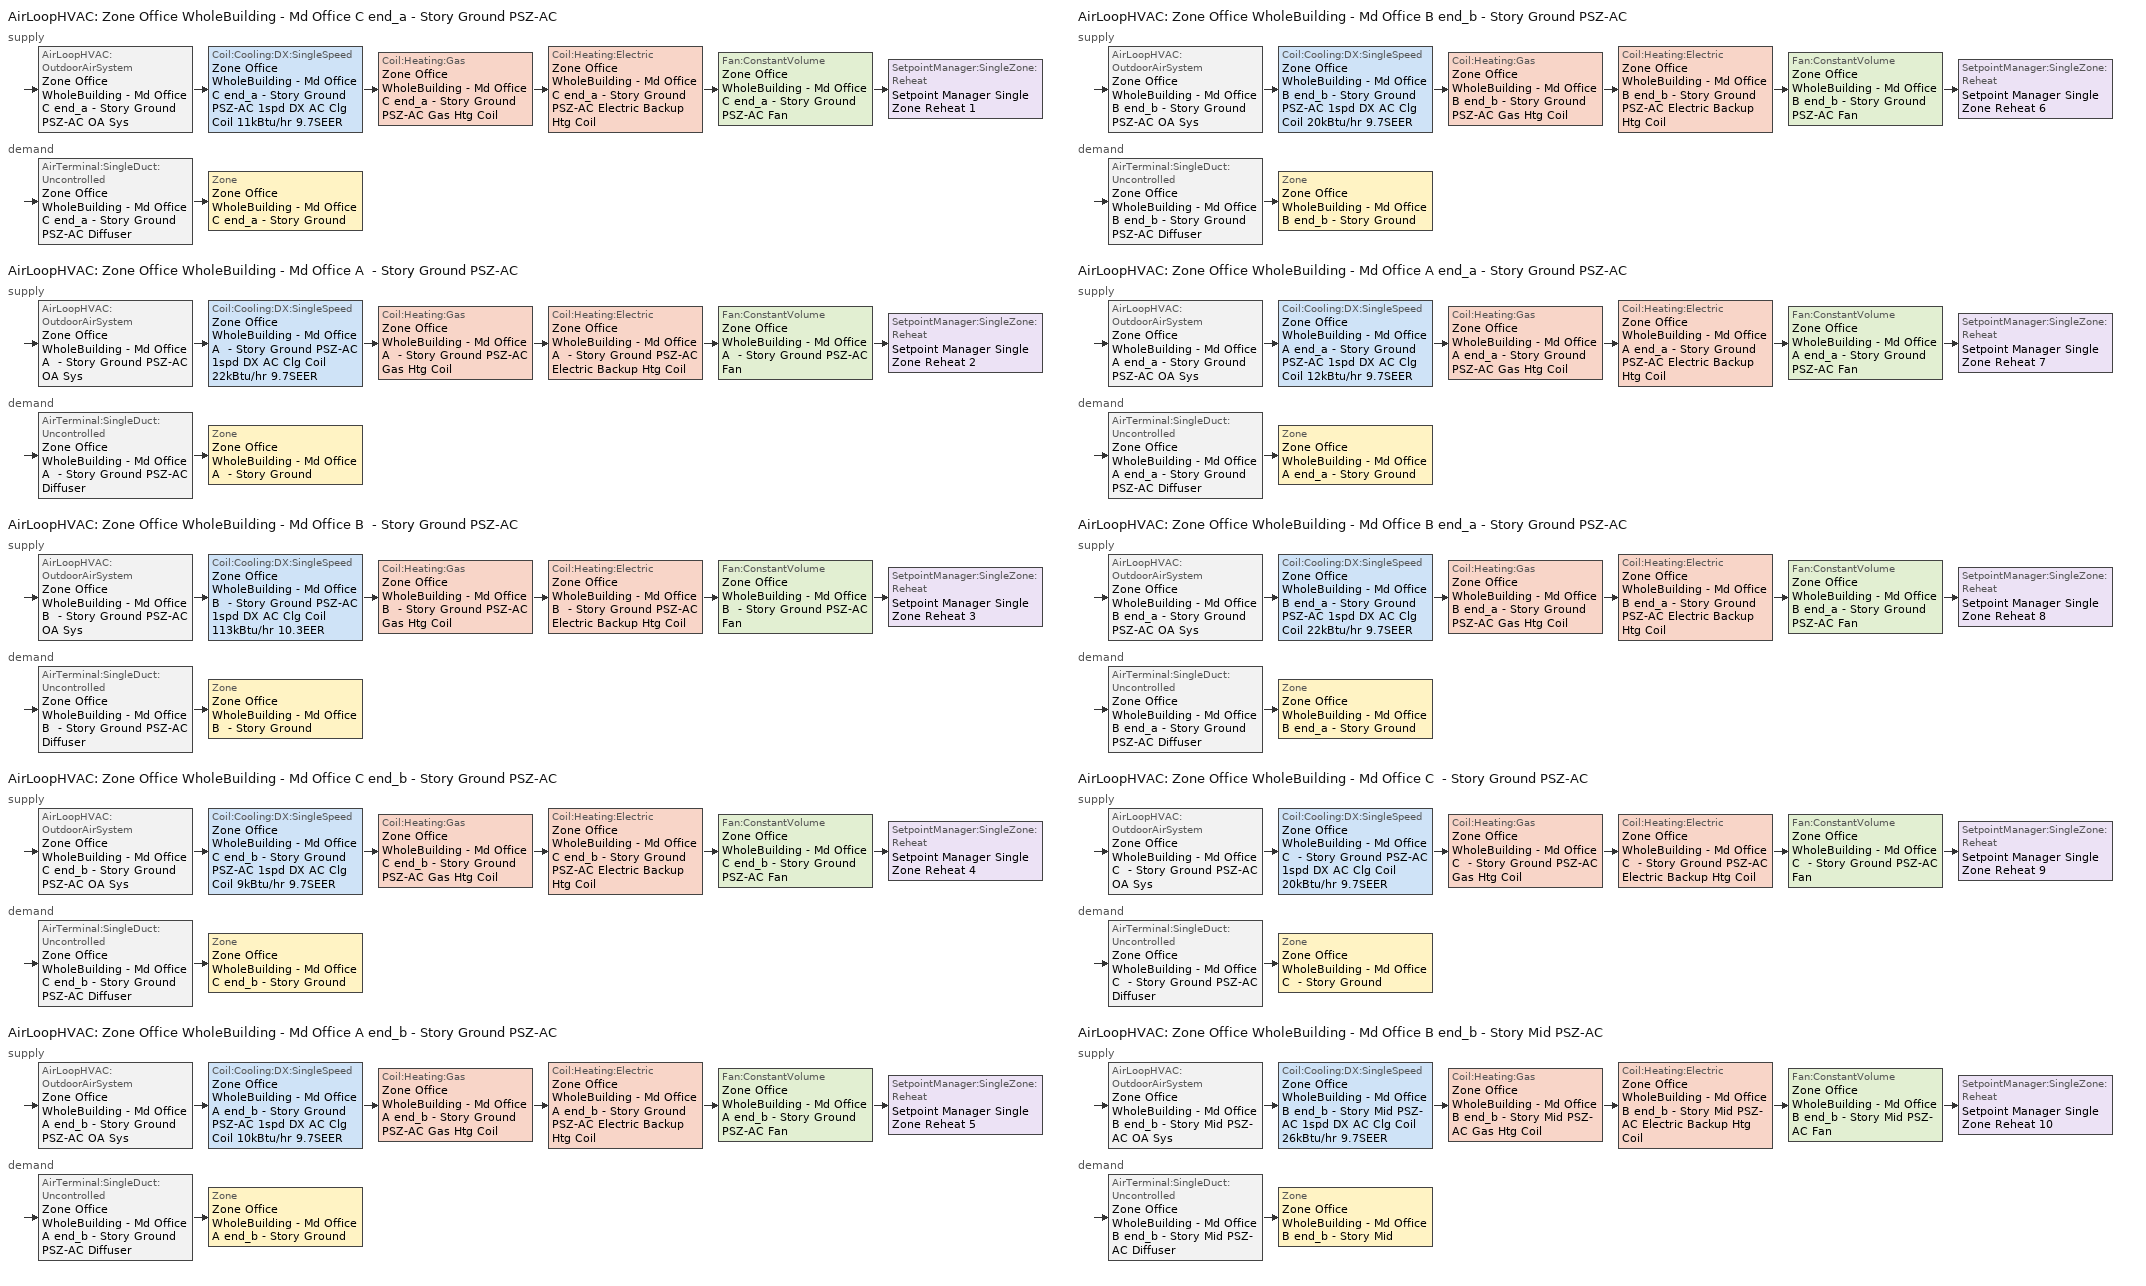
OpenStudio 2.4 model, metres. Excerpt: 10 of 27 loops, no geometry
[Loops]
AirLoopHVAC 'Zone Office WholeBuilding - Md Office C end_a - Story Ground PSZ-AC'
 supply: AirLoopHVAC:OutdoorAirSystem 'Zone Office WholeBuilding - Md Office C end_a - Story Ground PSZ-AC OA Sys' > Coil:Cooling:DX:SingleSpeed 'Zone Office WholeBuilding - Md Office C end_a - Story Ground PSZ-AC 1spd DX AC Clg Coil 11kBtu/hr 9.7SEER' > Coil:Heating:Gas 'Zone Office WholeBuilding - Md Office C end_a - Story Ground PSZ-AC Gas Htg Coil' > Coil:Heating:Electric 'Zone Office WholeBuilding - Md Office C end_a - Story Ground PSZ-AC Electric Backup Htg Coil' > Fan:ConstantVolume 'Zone Office WholeBuilding - Md Office C end_a - Story Ground PSZ-AC Fan' > SetpointManager:SingleZone:Reheat 'Setpoint Manager Single Zone Reheat 1'
 demand: AirTerminal:SingleDuct:Uncontrolled 'Zone Office WholeBuilding - Md Office C end_a - Story Ground PSZ-AC Diffuser' > Zone 'Zone Office WholeBuilding - Md Office C end_a - Story Ground'
AirLoopHVAC 'Zone Office WholeBuilding - Md Office A  - Story Ground PSZ-AC'
 supply: AirLoopHVAC:OutdoorAirSystem 'Zone Office WholeBuilding - Md Office A  - Story Ground PSZ-AC OA Sys' > Coil:Cooling:DX:SingleSpeed 'Zone Office WholeBuilding - Md Office A  - Story Ground PSZ-AC 1spd DX AC Clg Coil 22kBtu/hr 9.7SEER' > Coil:Heating:Gas 'Zone Office WholeBuilding - Md Office A  - Story Ground PSZ-AC Gas Htg Coil' > Coil:Heating:Electric 'Zone Office WholeBuilding - Md Office A  - Story Ground PSZ-AC Electric Backup Htg Coil' > Fan:ConstantVolume 'Zone Office WholeBuilding - Md Office A  - Story Ground PSZ-AC Fan' > SetpointManager:SingleZone:Reheat 'Setpoint Manager Single Zone Reheat 2'
 demand: AirTerminal:SingleDuct:Uncontrolled 'Zone Office WholeBuilding - Md Office A  - Story Ground PSZ-AC Diffuser' > Zone 'Zone Office WholeBuilding - Md Office A  - Story Ground'
AirLoopHVAC 'Zone Office WholeBuilding - Md Office B  - Story Ground PSZ-AC'
 supply: AirLoopHVAC:OutdoorAirSystem 'Zone Office WholeBuilding - Md Office B  - Story Ground PSZ-AC OA Sys' > Coil:Cooling:DX:SingleSpeed 'Zone Office WholeBuilding - Md Office B  - Story Ground PSZ-AC 1spd DX AC Clg Coil 113kBtu/hr 10.3EER' > Coil:Heating:Gas 'Zone Office WholeBuilding - Md Office B  - Story Ground PSZ-AC Gas Htg Coil' > Coil:Heating:Electric 'Zone Office WholeBuilding - Md Office B  - Story Ground PSZ-AC Electric Backup Htg Coil' > Fan:ConstantVolume 'Zone Office WholeBuilding - Md Office B  - Story Ground PSZ-AC Fan' > SetpointManager:SingleZone:Reheat 'Setpoint Manager Single Zone Reheat 3'
 demand: AirTerminal:SingleDuct:Uncontrolled 'Zone Office WholeBuilding - Md Office B  - Story Ground PSZ-AC Diffuser' > Zone 'Zone Office WholeBuilding - Md Office B  - Story Ground'
AirLoopHVAC 'Zone Office WholeBuilding - Md Office C end_b - Story Ground PSZ-AC'
 supply: AirLoopHVAC:OutdoorAirSystem 'Zone Office WholeBuilding - Md Office C end_b - Story Ground PSZ-AC OA Sys' > Coil:Cooling:DX:SingleSpeed 'Zone Office WholeBuilding - Md Office C end_b - Story Ground PSZ-AC 1spd DX AC Clg Coil 9kBtu/hr 9.7SEER' > Coil:Heating:Gas 'Zone Office WholeBuilding - Md Office C end_b - Story Ground PSZ-AC Gas Htg Coil' > Coil:Heating:Electric 'Zone Office WholeBuilding - Md Office C end_b - Story Ground PSZ-AC Electric Backup Htg Coil' > Fan:ConstantVolume 'Zone Office WholeBuilding - Md Office C end_b - Story Ground PSZ-AC Fan' > SetpointManager:SingleZone:Reheat 'Setpoint Manager Single Zone Reheat 4'
 demand: AirTerminal:SingleDuct:Uncontrolled 'Zone Office WholeBuilding - Md Office C end_b - Story Ground PSZ-AC Diffuser' > Zone 'Zone Office WholeBuilding - Md Office C end_b - Story Ground'
AirLoopHVAC 'Zone Office WholeBuilding - Md Office A end_b - Story Ground PSZ-AC'
 supply: AirLoopHVAC:OutdoorAirSystem 'Zone Office WholeBuilding - Md Office A end_b - Story Ground PSZ-AC OA Sys' > Coil:Cooling:DX:SingleSpeed 'Zone Office WholeBuilding - Md Office A end_b - Story Ground PSZ-AC 1spd DX AC Clg Coil 10kBtu/hr 9.7SEER' > Coil:Heating:Gas 'Zone Office WholeBuilding - Md Office A end_b - Story Ground PSZ-AC Gas Htg Coil' > Coil:Heating:Electric 'Zone Office WholeBuilding - Md Office A end_b - Story Ground PSZ-AC Electric Backup Htg Coil' > Fan:ConstantVolume 'Zone Office WholeBuilding - Md Office A end_b - Story Ground PSZ-AC Fan' > SetpointManager:SingleZone:Reheat 'Setpoint Manager Single Zone Reheat 5'
 demand: AirTerminal:SingleDuct:Uncontrolled 'Zone Office WholeBuilding - Md Office A end_b - Story Ground PSZ-AC Diffuser' > Zone 'Zone Office WholeBuilding - Md Office A end_b - Story Ground'
AirLoopHVAC 'Zone Office WholeBuilding - Md Office B end_b - Story Ground PSZ-AC'
 supply: AirLoopHVAC:OutdoorAirSystem 'Zone Office WholeBuilding - Md Office B end_b - Story Ground PSZ-AC OA Sys' > Coil:Cooling:DX:SingleSpeed 'Zone Office WholeBuilding - Md Office B end_b - Story Ground PSZ-AC 1spd DX AC Clg Coil 20kBtu/hr 9.7SEER' > Coil:Heating:Gas 'Zone Office WholeBuilding - Md Office B end_b - Story Ground PSZ-AC Gas Htg Coil' > Coil:Heating:Electric 'Zone Office WholeBuilding - Md Office B end_b - Story Ground PSZ-AC Electric Backup Htg Coil' > Fan:ConstantVolume 'Zone Office WholeBuilding - Md Office B end_b - Story Ground PSZ-AC Fan' > SetpointManager:SingleZone:Reheat 'Setpoint Manager Single Zone Reheat 6'
 demand: AirTerminal:SingleDuct:Uncontrolled 'Zone Office WholeBuilding - Md Office B end_b - Story Ground PSZ-AC Diffuser' > Zone 'Zone Office WholeBuilding - Md Office B end_b - Story Ground'
AirLoopHVAC 'Zone Office WholeBuilding - Md Office A end_a - Story Ground PSZ-AC'
 supply: AirLoopHVAC:OutdoorAirSystem 'Zone Office WholeBuilding - Md Office A end_a - Story Ground PSZ-AC OA Sys' > Coil:Cooling:DX:SingleSpeed 'Zone Office WholeBuilding - Md Office A end_a - Story Ground PSZ-AC 1spd DX AC Clg Coil 12kBtu/hr 9.7SEER' > Coil:Heating:Gas 'Zone Office WholeBuilding - Md Office A end_a - Story Ground PSZ-AC Gas Htg Coil' > Coil:Heating:Electric 'Zone Office WholeBuilding - Md Office A end_a - Story Ground PSZ-AC Electric Backup Htg Coil' > Fan:ConstantVolume 'Zone Office WholeBuilding - Md Office A end_a - Story Ground PSZ-AC Fan' > SetpointManager:SingleZone:Reheat 'Setpoint Manager Single Zone Reheat 7'
 demand: AirTerminal:SingleDuct:Uncontrolled 'Zone Office WholeBuilding - Md Office A end_a - Story Ground PSZ-AC Diffuser' > Zone 'Zone Office WholeBuilding - Md Office A end_a - Story Ground'
AirLoopHVAC 'Zone Office WholeBuilding - Md Office B end_a - Story Ground PSZ-AC'
 supply: AirLoopHVAC:OutdoorAirSystem 'Zone Office WholeBuilding - Md Office B end_a - Story Ground PSZ-AC OA Sys' > Coil:Cooling:DX:SingleSpeed 'Zone Office WholeBuilding - Md Office B end_a - Story Ground PSZ-AC 1spd DX AC Clg Coil 22kBtu/hr 9.7SEER' > Coil:Heating:Gas 'Zone Office WholeBuilding - Md Office B end_a - Story Ground PSZ-AC Gas Htg Coil' > Coil:Heating:Electric 'Zone Office WholeBuilding - Md Office B end_a - Story Ground PSZ-AC Electric Backup Htg Coil' > Fan:ConstantVolume 'Zone Office WholeBuilding - Md Office B end_a - Story Ground PSZ-AC Fan' > SetpointManager:SingleZone:Reheat 'Setpoint Manager Single Zone Reheat 8'
 demand: AirTerminal:SingleDuct:Uncontrolled 'Zone Office WholeBuilding - Md Office B end_a - Story Ground PSZ-AC Diffuser' > Zone 'Zone Office WholeBuilding - Md Office B end_a - Story Ground'
AirLoopHVAC 'Zone Office WholeBuilding - Md Office C  - Story Ground PSZ-AC'
 supply: AirLoopHVAC:OutdoorAirSystem 'Zone Office WholeBuilding - Md Office C  - Story Ground PSZ-AC OA Sys' > Coil:Cooling:DX:SingleSpeed 'Zone Office WholeBuilding - Md Office C  - Story Ground PSZ-AC 1spd DX AC Clg Coil 20kBtu/hr 9.7SEER' > Coil:Heating:Gas 'Zone Office WholeBuilding - Md Office C  - Story Ground PSZ-AC Gas Htg Coil' > Coil:Heating:Electric 'Zone Office WholeBuilding - Md Office C  - Story Ground PSZ-AC Electric Backup Htg Coil' > Fan:ConstantVolume 'Zone Office WholeBuilding - Md Office C  - Story Ground PSZ-AC Fan' > SetpointManager:SingleZone:Reheat 'Setpoint Manager Single Zone Reheat 9'
 demand: AirTerminal:SingleDuct:Uncontrolled 'Zone Office WholeBuilding - Md Office C  - Story Ground PSZ-AC Diffuser' > Zone 'Zone Office WholeBuilding - Md Office C  - Story Ground'
AirLoopHVAC 'Zone Office WholeBuilding - Md Office B end_b - Story Mid PSZ-AC'
 supply: AirLoopHVAC:OutdoorAirSystem 'Zone Office WholeBuilding - Md Office B end_b - Story Mid PSZ-AC OA Sys' > Coil:Cooling:DX:SingleSpeed 'Zone Office WholeBuilding - Md Office B end_b - Story Mid PSZ-AC 1spd DX AC Clg Coil 26kBtu/hr 9.7SEER' > Coil:Heating:Gas 'Zone Office WholeBuilding - Md Office B end_b - Story Mid PSZ-AC Gas Htg Coil' > Coil:Heating:Electric 'Zone Office WholeBuilding - Md Office B end_b - Story Mid PSZ-AC Electric Backup Htg Coil' > Fan:ConstantVolume 'Zone Office WholeBuilding - Md Office B end_b - Story Mid PSZ-AC Fan' > SetpointManager:SingleZone:Reheat 'Setpoint Manager Single Zone Reheat 10'
 demand: AirTerminal:SingleDuct:Uncontrolled 'Zone Office WholeBuilding - Md Office B end_b - Story Mid PSZ-AC Diffuser' > Zone 'Zone Office WholeBuilding - Md Office B end_b - Story Mid'
[Sizing:Zone] Zone Cooling Design Supply Air Temperature Input Method=SupplyAirTemperature; Zone Cooling Design Supply Air Temperature {C}=12.8; Zone Cooling Design Supply Air Temperature Difference {deltaC}=11.11; Zone Heating Design Supply Air Temperature Input Method=SupplyAirTemperature; Zone Heating Design Supply Air Temperature {C}=40; Zone Heating Design Supply Air Temperature Difference {deltaC}=11.11; Zone Cooling Design Supply Air Humidity Ratio {kg-H2O/kg-air}=0.0085; Zone Heating Design Supply Air Humidity Ratio {kg-H2O/kg-air}=0.008; Cooling Design Air Flow Method=DesignDay; Heating Design Air Flow Method=DesignDay; Account for Dedicated Outdoor Air System=No; Dedicated Outdoor Air System Control Strategy=NeutralSupplyAir; Dedicated Outdoor Air Low Setpoint Temperature for Design {C}=autosize; Dedicated Outdoor Air High Setpoint Temperature for Design {C}=autosize
Zone Office WholeBuilding - Md Office A end_a - Story Ground; Zone Office WholeBuilding - Md Office B end_a - Story Ground; Zone Office WholeBuilding - Md Office C end_a - Story Ground; Zone Office WholeBuilding - Md Office A  - Story Ground; Zone Office WholeBuilding - Md Office B  - Story Ground; Zone Office WholeBuilding - Md Office C  - Story Ground; Zone Office WholeBuilding - Md Office A end_b - Story Ground; Zone Office WholeBuilding - Md Office B end_b - Story Ground; Zone Office WholeBuilding - Md Office C end_b - Story Ground; Zone Office WholeBuilding - Md Office B end_b - Story Mid
[Zone equipment]
Zone Office WholeBuilding - Md Office A end_a - Story Ground: Zone Office WholeBuilding - Md Office A end_a - Story Ground PSZ-AC Diffuser
Zone Office WholeBuilding - Md Office B end_a - Story Ground: Zone Office WholeBuilding - Md Office B end_a - Story Ground PSZ-AC Diffuser
Zone Office WholeBuilding - Md Office C end_a - Story Ground: Zone Office WholeBuilding - Md Office C end_a - Story Ground PSZ-AC Diffuser
Zone Office WholeBuilding - Md Office A  - Story Ground: Zone Office WholeBuilding - Md Office A  - Story Ground PSZ-AC Diffuser
Zone Office WholeBuilding - Md Office B  - Story Ground: Zone Office WholeBuilding - Md Office B  - Story Ground PSZ-AC Diffuser
Zone Office WholeBuilding - Md Office C  - Story Ground: Zone Office WholeBuilding - Md Office C  - Story Ground PSZ-AC Diffuser
Zone Office WholeBuilding - Md Office A end_b - Story Ground: Zone Office WholeBuilding - Md Office A end_b - Story Ground PSZ-AC Diffuser
Zone Office WholeBuilding - Md Office B end_b - Story Ground: Zone Office WholeBuilding - Md Office B end_b - Story Ground PSZ-AC Diffuser
Zone Office WholeBuilding - Md Office C end_b - Story Ground: Zone Office WholeBuilding - Md Office C end_b - Story Ground PSZ-AC Diffuser
Zone Office WholeBuilding - Md Office B end_b - Story Mid: Zone Office WholeBuilding - Md Office B end_b - Story Mid PSZ-AC Diffuser
[AirLoopHVAC] Design Supply Air Flow Rate {m3/s}=AutoSize
Name | Availability Schedule
Zone Office WholeBuilding - Md Office C end_a - Story Ground PSZ-AC; Zone Office WholeBuilding - Md Office A  - Story Ground PSZ-AC; Zone Office WholeBuilding - Md Office C end_b - Story Ground PSZ-AC; Zone Office WholeBuilding - Md Office A end_b - Story Ground PSZ-AC; Zone Office WholeBuilding - Md Office B end_b - Story Ground PSZ-AC; Zone Office WholeBuilding - Md Office A end_a - Story Ground PSZ-AC; Zone Office WholeBuilding - Md Office B end_a - Story Ground PSZ-AC; Zone Office WholeBuilding - Md Office C  - Story Ground PSZ-AC; Zone Office WholeBuilding - Md Office B end_b - Story Mid PSZ-AC | Always On Discrete
Zone Office WholeBuilding - Md Office B  - Story Ground PSZ-AC | Zone Office WholeBuilding - Md Office B  - Story Ground PSZ-AC Occ Sch
[Sizing:System] Type of Load to Size On=Sensible; Design Outdoor Air Flow Rate {m3/s}=Autosize; Minimum System Air Flow Ratio=1; Preheat Design Temperature {C}=7; Preheat Design Humidity Ratio {kg-H2O/kg-Air}=0.008; Precool Design Temperature {C}=12.8; Precool Design Humidity Ratio {kg-H2O/kg-Air}=0.008; Central Cooling Design Supply Air Temperature {C}=12.8; Central Heating Design Supply Air Temperature {C}=40; Sizing Option=Coincident; 100% Outdoor Air in Cooling=No; 100% Outdoor Air in Heating=No; Central Cooling Design Supply Air Humidity Ratio {kg-H2O/kg-Air}=0.0085; Central Heating Design Supply Air Humidity Ratio {kg-H2O/kg-Air}=0.008; Cooling Design Air Flow Method=DesignDay; Cooling Design Air Flow Rate {m3/s}=0; Heating Design Air Flow Method=DesignDay; Heating Design Air Flow Rate {m3/s}=0; System Outdoor Air Method=ZoneSum; Zone Maximum Outdoor Air Fraction=1; Cooling Supply Air Flow Rate Per Floor Area {m3/s-m2}=0.00996765; Cooling Fraction of Autosized Cooling Supply Air Flow Rate=1; Cooling Supply Air Flow Rate Per Unit Cooling Capacity {m3/s-W}=3.94755e-05; Heating Supply Air Flow Rate Per Floor Area {m3/s-m2}=0.00996765; Heating Fraction of Autosized Heating Supply Air Flow Rate=1; Heating Fraction of Autosized Cooling Supply Air Flow Rate=1; Heating Supply Air Flow Rate Per Unit Heating Capacity {m3/s-W}=3.15882e-05; Cooling Design Capacity Method=CoolingDesignCapacity; Cooling Design Capacity {W}=autosize; Cooling Design Capacity Per Floor Area {W/m2}=234.7; Fraction of Autosized Cooling Design Capacity=1; Heating Design Capacity Method=HeatingDesignCapacity; Heating Design Capacity {W}=autosize; Heating Design Capacity Per Floor Area {W/m2}=157; Fraction of Autosized Heating Design Capacity=1; Central Cooling Capacity Control Method=OnOff
Zone Office WholeBuilding - Md Office C end_a - Story Ground PSZ-AC; Zone Office WholeBuilding - Md Office A  - Story Ground PSZ-AC; Zone Office WholeBuilding - Md Office B  - Story Ground PSZ-AC; Zone Office WholeBuilding - Md Office C end_b - Story Ground PSZ-AC; Zone Office WholeBuilding - Md Office A end_b - Story Ground PSZ-AC; Zone Office WholeBuilding - Md Office B end_b - Story Ground PSZ-AC; Zone Office WholeBuilding - Md Office A end_a - Story Ground PSZ-AC; Zone Office WholeBuilding - Md Office B end_a - Story Ground PSZ-AC; Zone Office WholeBuilding - Md Office C  - Story Ground PSZ-AC; Zone Office WholeBuilding - Md Office B end_b - Story Mid PSZ-AC
[SetpointManager:SingleZone:Reheat] Minimum Supply Air Temperature {C}=10; Maximum Supply Air Temperature {C}=50
Name | Control Zone
Setpoint Manager Single Zone Reheat 1 | Zone Office WholeBuilding - Md Office C end_a - Story Ground
Setpoint Manager Single Zone Reheat 2 | Zone Office WholeBuilding - Md Office A  - Story Ground
Setpoint Manager Single Zone Reheat 3 | Zone Office WholeBuilding - Md Office B  - Story Ground
Setpoint Manager Single Zone Reheat 4 | Zone Office WholeBuilding - Md Office C end_b - Story Ground
Setpoint Manager Single Zone Reheat 5 | Zone Office WholeBuilding - Md Office A end_b - Story Ground
Setpoint Manager Single Zone Reheat 6 | Zone Office WholeBuilding - Md Office B end_b - Story Ground
Setpoint Manager Single Zone Reheat 7 | Zone Office WholeBuilding - Md Office A end_a - Story Ground
Setpoint Manager Single Zone Reheat 8 | Zone Office WholeBuilding - Md Office B end_a - Story Ground
Setpoint Manager Single Zone Reheat 9 | Zone Office WholeBuilding - Md Office C  - Story Ground
Setpoint Manager Single Zone Reheat 10 | Zone Office WholeBuilding - Md Office B end_b - Story Mid
[Fan:ConstantVolume] Availability Schedule=Always On Discrete; Pressure Rise {Pa}=622.722; Maximum Flow Rate {m3/s}=AutoSize
Name | Fan Efficiency | Motor Efficiency
Zone Office WholeBuilding - Md Office C end_a - Story Ground PSZ-AC Fan; Zone Office WholeBuilding - Md Office A  - Story Ground PSZ-AC Fan; Zone Office WholeBuilding - Md Office C end_b - Story Ground PSZ-AC Fan; Zone Office WholeBuilding - Md Office A end_b - Story Ground PSZ-AC Fan; Zone Office WholeBuilding - Md Office B end_b - Story Ground PSZ-AC Fan; Zone Office WholeBuilding - Md Office A end_a - Story Ground PSZ-AC Fan; Zone Office WholeBuilding - Md Office B end_a - Story Ground PSZ-AC Fan; Zone Office WholeBuilding - Md Office C  - Story Ground PSZ-AC Fan; Zone Office WholeBuilding - Md Office B end_b - Story Mid PSZ-AC Fan | 0.53625 | 0.825
Zone Office WholeBuilding - Md Office B  - Story Ground PSZ-AC Fan | 0.56875 | 0.875
[Coil:Heating:Gas] Availability Schedule=Always On Discrete; Gas Burner Efficiency=0.8; Nominal Capacity {W}=AutoSize; Parasitic Electric Load {W}=0; Parasitic Gas Load {W}=0
Zone Office WholeBuilding - Md Office C end_a - Story Ground PSZ-AC Gas Htg Coil; Zone Office WholeBuilding - Md Office A  - Story Ground PSZ-AC Gas Htg Coil; Zone Office WholeBuilding - Md Office B  - Story Ground PSZ-AC Gas Htg Coil; Zone Office WholeBuilding - Md Office C end_b - Story Ground PSZ-AC Gas Htg Coil; Zone Office WholeBuilding - Md Office A end_b - Story Ground PSZ-AC Gas Htg Coil; Zone Office WholeBuilding - Md Office B end_b - Story Ground PSZ-AC Gas Htg Coil; Zone Office WholeBuilding - Md Office A end_a - Story Ground PSZ-AC Gas Htg Coil; Zone Office WholeBuilding - Md Office B end_a - Story Ground PSZ-AC Gas Htg Coil; Zone Office WholeBuilding - Md Office C  - Story Ground PSZ-AC Gas Htg Coil; Zone Office WholeBuilding - Md Office B end_b - Story Mid PSZ-AC Gas Htg Coil
[Coil:Heating:Electric] Availability Schedule=Always On Discrete
Zone Office WholeBuilding - Md Office C end_a - Story Ground PSZ-AC Electric Backup Htg Coil; Zone Office WholeBuilding - Md Office A  - Story Ground PSZ-AC Electric Backup Htg Coil; Zone Office WholeBuilding - Md Office B  - Story Ground PSZ-AC Electric Backup Htg Coil; Zone Office WholeBuilding - Md Office C end_b - Story Ground PSZ-AC Electric Backup Htg Coil; Zone Office WholeBuilding - Md Office A end_b - Story Ground PSZ-AC Electric Backup Htg Coil; Zone Office WholeBuilding - Md Office B end_b - Story Ground PSZ-AC Electric Backup Htg Coil; Zone Office WholeBuilding - Md Office A end_a - Story Ground PSZ-AC Electric Backup Htg Coil; Zone Office WholeBuilding - Md Office B end_a - Story Ground PSZ-AC Electric Backup Htg Coil; Zone Office WholeBuilding - Md Office C  - Story Ground PSZ-AC Electric Backup Htg Coil; Zone Office WholeBuilding - Md Office B end_b - Story Mid PSZ-AC Electric Backup Htg Coil
[Coil:Cooling:DX:SingleSpeed] Availability Schedule=Always On Discrete; Rated Total Cooling Capacity {W}=autosize; Rated Sensible Heat Ratio=autosize; Rated Air Flow Rate {m3/s}=autosize; Rated Evaporator Fan Power Per Volume Flow Rate {W/(m3/s)}=773.3; Condenser Type=AirCooled; Evaporative Condenser Effectiveness=0; Evaporative Condenser Air Flow Rate {m3/s}=Autosize; Evaporative Condenser Pump Rated Power Consumption {W}=Autosize; Crankcase Heater Capacity {W}=0; Maximum Outdoor Dry-Bulb Temperature for Crankcase Heater Operation {C}=0; Basin Heater Capacity {W/K}=0; Basin Heater Setpoint Temperature {C}=10
Name | Rated COP {W/W} | Total Cooling Capacity Function of Temperature Curve | Total Cooling Capacity Function of Flow Fraction Curve | Energy Input Ratio Function of Temperature Curve | Energy Input Ratio Function of Flow Fraction Curve | Part Load Fraction Correlation Curve
Zone Office WholeBuilding - Md Office C end_a - Story Ground PSZ-AC 1spd DX AC Clg Coil 11kBtu/hr 9.7SEER | 2.967036 | CoilClgDXQRatio_fTwbToadbSI 21 | CoilClgDXSnglQRatio_fCFMRatio 21 | CoilClgDXEIRRatio_fTwbToadbSI 21 | CoilClgDXSnglEIRRatio_fCFMRatio 21 | CoilClgDXEIRRatio_fQFrac 21
Zone Office WholeBuilding - Md Office A  - Story Ground PSZ-AC 1spd DX AC Clg Coil 22kBtu/hr 9.7SEER | 2.967036 | CoilClgDXQRatio_fTwbToadbSI | CoilClgDXSnglQRatio_fCFMRatio | CoilClgDXEIRRatio_fTwbToadbSI | CoilClgDXSnglEIRRatio_fCFMRatio | CoilClgDXEIRRatio_fQFrac
Zone Office WholeBuilding - Md Office B  - Story Ground PSZ-AC 1spd DX AC Clg Coil 113kBtu/hr 10.3EER | 3.57259 | CoilClgDXQRatio_fTwbToadbSI 9 | CoilClgDXSnglQRatio_fCFMRatio 9 | CoilClgDXEIRRatio_fTwbToadbSI 9 | CoilClgDXSnglEIRRatio_fCFMRatio 9 | CoilClgDXEIRRatio_fQFrac 9
Zone Office WholeBuilding - Md Office C end_b - Story Ground PSZ-AC 1spd DX AC Clg Coil 9kBtu/hr 9.7SEER | 2.967036 | CoilClgDXQRatio_fTwbToadbSI 24 | CoilClgDXSnglQRatio_fCFMRatio 24 | CoilClgDXEIRRatio_fTwbToadbSI 24 | CoilClgDXSnglEIRRatio_fCFMRatio 24 | CoilClgDXEIRRatio_fQFrac 24
Zone Office WholeBuilding - Md Office A end_b - Story Ground PSZ-AC 1spd DX AC Clg Coil 10kBtu/hr 9.7SEER | 2.967036 | CoilClgDXQRatio_fTwbToadbSI 6 | CoilClgDXSnglQRatio_fCFMRatio 6 | CoilClgDXEIRRatio_fTwbToadbSI 6 | CoilClgDXSnglEIRRatio_fCFMRatio 6 | CoilClgDXEIRRatio_fQFrac 6
Zone Office WholeBuilding - Md Office B end_b - Story Ground PSZ-AC 1spd DX AC Clg Coil 20kBtu/hr 9.7SEER | 2.967036 | CoilClgDXQRatio_fTwbToadbSI 15 | CoilClgDXSnglQRatio_fCFMRatio 15 | CoilClgDXEIRRatio_fTwbToadbSI 15 | CoilClgDXSnglEIRRatio_fCFMRatio 15 | CoilClgDXEIRRatio_fQFrac 15
Zone Office WholeBuilding - Md Office A end_a - Story Ground PSZ-AC 1spd DX AC Clg Coil 12kBtu/hr 9.7SEER | 2.967036 | CoilClgDXQRatio_fTwbToadbSI 3 | CoilClgDXSnglQRatio_fCFMRatio 3 | CoilClgDXEIRRatio_fTwbToadbSI 3 | CoilClgDXSnglEIRRatio_fCFMRatio 3 | CoilClgDXEIRRatio_fQFrac 3
Zone Office WholeBuilding - Md Office B end_a - Story Ground PSZ-AC 1spd DX AC Clg Coil 22kBtu/hr 9.7SEER | 2.967036 | CoilClgDXQRatio_fTwbToadbSI 12 | CoilClgDXSnglQRatio_fCFMRatio 12 | CoilClgDXEIRRatio_fTwbToadbSI 12 | CoilClgDXSnglEIRRatio_fCFMRatio 12 | CoilClgDXEIRRatio_fQFrac 12
Zone Office WholeBuilding - Md Office C  - Story Ground PSZ-AC 1spd DX AC Clg Coil 20kBtu/hr 9.7SEER | 2.967036 | CoilClgDXQRatio_fTwbToadbSI 18 | CoilClgDXSnglQRatio_fCFMRatio 18 | CoilClgDXEIRRatio_fTwbToadbSI 18 | CoilClgDXSnglEIRRatio_fCFMRatio 18 | CoilClgDXEIRRatio_fQFrac 18
Zone Office WholeBuilding - Md Office B end_b - Story Mid PSZ-AC 1spd DX AC Clg Coil 26kBtu/hr 9.7SEER | 2.967036 | CoilClgDXQRatio_fTwbToadbSI 16 | CoilClgDXSnglQRatio_fCFMRatio 16 | CoilClgDXEIRRatio_fTwbToadbSI 16 | CoilClgDXSnglEIRRatio_fCFMRatio 16 | CoilClgDXEIRRatio_fQFrac 16
[Controller:OutdoorAir] Minimum Outdoor Air Flow Rate {m3/s}=0; Maximum Outdoor Air Flow Rate {m3/s}=Autosize; Economizer Control Action Type=ModulateFlow; Lockout Type=LockoutWithCompressor; Minimum Limit Type=FixedMinimum; High Humidity Control=No; Heat Recovery Bypass Control Type=BypassWhenOAFlowGreaterThanMinimum
Name | Economizer Control Type | Economizer Maximum Limit Dry-Bulb Temperature {C} | Economizer Maximum Limit Enthalpy {J/kg} | Economizer Minimum Limit Dry-Bulb Temperature {C} | Minimum Outdoor Air Schedule | Controller Mechanical Ventilation
Zone Office WholeBuilding - Md Office C end_a - Story Ground PSZ-AC OA Sys Controller | NoEconomizer | 28 | 64000 | -100 | Always On Discrete | Controller Mechanical Ventilation 1
Zone Office WholeBuilding - Md Office A  - Story Ground PSZ-AC OA Sys Controller | NoEconomizer | 28 | 64000 | -100 | Always On Discrete | Controller Mechanical Ventilation 2
Zone Office WholeBuilding - Md Office B  - Story Ground PSZ-AC OA Sys Controller | DifferentialDryBulb |  |  |  | Zone Office WholeBuilding - Md Office B  - Story Ground PSZ-AC Occ Sch | Controller Mechanical Ventilation 3
Zone Office WholeBuilding - Md Office C end_b - Story Ground PSZ-AC OA Sys Controller | NoEconomizer | 28 | 64000 | -100 | Always On Discrete | Controller Mechanical Ventilation 4
Zone Office WholeBuilding - Md Office A end_b - Story Ground PSZ-AC OA Sys Controller | NoEconomizer | 28 | 64000 | -100 | Always On Discrete | Controller Mechanical Ventilation 5
Zone Office WholeBuilding - Md Office B end_b - Story Ground PSZ-AC OA Sys Controller | NoEconomizer | 28 | 64000 | -100 | Always On Discrete | Controller Mechanical Ventilation 6
Zone Office WholeBuilding - Md Office A end_a - Story Ground PSZ-AC OA Sys Controller | NoEconomizer | 28 | 64000 | -100 | Always On Discrete | Controller Mechanical Ventilation 7
Zone Office WholeBuilding - Md Office B end_a - Story Ground PSZ-AC OA Sys Controller | NoEconomizer | 28 | 64000 | -100 | Always On Discrete | Controller Mechanical Ventilation 8
Zone Office WholeBuilding - Md Office C  - Story Ground PSZ-AC OA Sys Controller | NoEconomizer | 28 | 64000 | -100 | Always On Discrete | Controller Mechanical Ventilation 9
Zone Office WholeBuilding - Md Office B end_b - Story Mid PSZ-AC OA Sys Controller | NoEconomizer | 28 | 64000 | -100 | Always On Discrete | Controller Mechanical Ventilation 10
[Controller:MechanicalVentilation] Availability Schedule=Always On Discrete; System Outdoor Air Method=ZoneSum
Controller Mechanical Ventilation 1; Controller Mechanical Ventilation 2; Controller Mechanical Ventilation 3; Controller Mechanical Ventilation 4; Controller Mechanical Ventilation 5; Controller Mechanical Ventilation 6; Controller Mechanical Ventilation 7; Controller Mechanical Ventilation 8; Controller Mechanical Ventilation 9; Controller Mechanical Ventilation 10
[AirLoopHVAC:OutdoorAirSystem]
Name | Controller
Zone Office WholeBuilding - Md Office C end_a - Story Ground PSZ-AC OA Sys | Zone Office WholeBuilding - Md Office C end_a - Story Ground PSZ-AC OA Sys Controller
Zone Office WholeBuilding - Md Office A  - Story Ground PSZ-AC OA Sys | Zone Office WholeBuilding - Md Office A  - Story Ground PSZ-AC OA Sys Controller
Zone Office WholeBuilding - Md Office B  - Story Ground PSZ-AC OA Sys | Zone Office WholeBuilding - Md Office B  - Story Ground PSZ-AC OA Sys Controller
Zone Office WholeBuilding - Md Office C end_b - Story Ground PSZ-AC OA Sys | Zone Office WholeBuilding - Md Office C end_b - Story Ground PSZ-AC OA Sys Controller
Zone Office WholeBuilding - Md Office A end_b - Story Ground PSZ-AC OA Sys | Zone Office WholeBuilding - Md Office A end_b - Story Ground PSZ-AC OA Sys Controller
Zone Office WholeBuilding - Md Office B end_b - Story Ground PSZ-AC OA Sys | Zone Office WholeBuilding - Md Office B end_b - Story Ground PSZ-AC OA Sys Controller
Zone Office WholeBuilding - Md Office A end_a - Story Ground PSZ-AC OA Sys | Zone Office WholeBuilding - Md Office A end_a - Story Ground PSZ-AC OA Sys Controller
Zone Office WholeBuilding - Md Office B end_a - Story Ground PSZ-AC OA Sys | Zone Office WholeBuilding - Md Office B end_a - Story Ground PSZ-AC OA Sys Controller
Zone Office WholeBuilding - Md Office C  - Story Ground PSZ-AC OA Sys | Zone Office WholeBuilding - Md Office C  - Story Ground PSZ-AC OA Sys Controller
Zone Office WholeBuilding - Md Office B end_b - Story Mid PSZ-AC OA Sys | Zone Office WholeBuilding - Md Office B end_b - Story Mid PSZ-AC OA Sys Controller
[AirTerminal:SingleDuct:Uncontrolled] Availability Schedule=Always On Discrete; Maximum Air Flow Rate {m3/s}=AutoSize
Zone Office WholeBuilding - Md Office C end_a - Story Ground PSZ-AC Diffuser; Zone Office WholeBuilding - Md Office A  - Story Ground PSZ-AC Diffuser; Zone Office WholeBuilding - Md Office B  - Story Ground PSZ-AC Diffuser; Zone Office WholeBuilding - Md Office C end_b - Story Ground PSZ-AC Diffuser; Zone Office WholeBuilding - Md Office A end_b - Story Ground PSZ-AC Diffuser; Zone Office WholeBuilding - Md Office B end_b - Story Ground PSZ-AC Diffuser; Zone Office WholeBuilding - Md Office A end_a - Story Ground PSZ-AC Diffuser; Zone Office WholeBuilding - Md Office B end_a - Story Ground PSZ-AC Diffuser; Zone Office WholeBuilding - Md Office C  - Story Ground PSZ-AC Diffuser; Zone Office WholeBuilding - Md Office B end_b - Story Mid PSZ-AC Diffuser
[Schedule:Ruleset]
Zone Office WholeBuilding - Md Office B  - Story Ground PSZ-AC Occ Sch: Default Day Schedule=Zone Office WholeBuilding - Md Office B  - Story Ground PSZ-AC Occ Sch Default; Summer Design Day Schedule=Zone Office WholeBuilding - Md Office B  - Story Ground PSZ-AC Occ Sch Summer Design Day; Winter Design Day Schedule=Zone Office WholeBuilding - Md Office B  - Story Ground PSZ-AC Occ Sch Winter Design Day
[Schedule:Day]
Zone Office WholeBuilding - Md Office B  - Story Ground PSZ-AC Occ Sch Default; Zone Office WholeBuilding - Md Office B  - Story Ground PSZ-AC Occ Sch Winter Design Day; Zone Office WholeBuilding - Md Office B  - Story Ground PSZ-AC Occ Sch Summer Design Day: 24, 0, 1
Zone Office WholeBuilding - Md Office B  - Story Ground PSZ-AC Occ Sch Monday; Zone Office WholeBuilding - Md Office B  - Story Ground PSZ-AC Occ Sch Tuesday; Zone Office WholeBuilding - Md Office B  - Story Ground PSZ-AC Occ Sch Wednesday; Zone Office WholeBuilding - Md Office B  - Story Ground PSZ-AC Occ Sch Thursday; Zone Office WholeBuilding - Md Office B  - Story Ground PSZ-AC Occ Sch Friday: 7, 0, 0, 18, 0, 1, 24, 0, 0
Zone Office WholeBuilding - Md Office B  - Story Ground PSZ-AC Occ Sch Saturday: 8, 0, 0, 12, 0, 1, 24, 0, 0
Zone Office WholeBuilding - Md Office B  - Story Ground PSZ-AC Occ Sch Sunday: 24, 0, 0
[Schedule:Rule] Schedule Ruleset=Zone Office WholeBuilding - Md Office B  - Story Ground PSZ-AC Occ Sch; Date Specification Type=DateRange; Start Month=1; Start Day=1; End Month=12
Zone Office WholeBuilding - Md Office B  - Story Ground PSZ-AC Occ Sch Monday Rule: Rule Order=6; Day Schedule=Zone Office WholeBuilding - Md Office B  - Story Ground PSZ-AC Occ Sch Monday; Apply Monday=Yes; End Day=28
Zone Office WholeBuilding - Md Office B  - Story Ground PSZ-AC Occ Sch Tuesday Rule: Rule Order=5; Day Schedule=Zone Office WholeBuilding - Md Office B  - Story Ground PSZ-AC Occ Sch Tuesday; End Day=29; Apply Tuesday=Yes
Zone Office WholeBuilding - Md Office B  - Story Ground PSZ-AC Occ Sch Wednesday Rule: Rule Order=4; Day Schedule=Zone Office WholeBuilding - Md Office B  - Story Ground PSZ-AC Occ Sch Wednesday; End Day=30; Apply Wednesday=Yes
Zone Office WholeBuilding - Md Office B  - Story Ground PSZ-AC Occ Sch Thursday Rule: Rule Order=3; Day Schedule=Zone Office WholeBuilding - Md Office B  - Story Ground PSZ-AC Occ Sch Thursday; End Day=31; Apply Thursday=Yes
Zone Office WholeBuilding - Md Office B  - Story Ground PSZ-AC Occ Sch Friday Rule: Rule Order=2; Day Schedule=Zone Office WholeBuilding - Md Office B  - Story Ground PSZ-AC Occ Sch Friday; End Day=25; Apply Friday=Yes
Zone Office WholeBuilding - Md Office B  - Story Ground PSZ-AC Occ Sch Saturday Rule: Rule Order=1; Day Schedule=Zone Office WholeBuilding - Md Office B  - Story Ground PSZ-AC Occ Sch Saturday; End Day=26; Apply Saturday=Yes
Zone Office WholeBuilding - Md Office B  - Story Ground PSZ-AC Occ Sch Sunday Rule: Rule Order=0; Day Schedule=Zone Office WholeBuilding - Md Office B  - Story Ground PSZ-AC Occ Sch Sunday; End Day=27; Apply Sunday=Yes
[Schedule:Constant]
Always On Discrete: Value=1
[Curve:Biquadratic] Minimum Value of x=13.89; Maximum Value of x=25; Minimum Value of y=23.89; Maximum Value of y=46.11; Minimum Curve Output=0.77
Name | Coefficient1 Constant | Coefficient2 x | Coefficient3 x**2 | Coefficient4 y | Coefficient5 y**2 | Coefficient6 x*y | Maximum Curve Output
CoilClgDXQRatio_fTwbToadbSI; CoilClgDXQRatio_fTwbToadbSI 3; CoilClgDXQRatio_fTwbToadbSI 6; CoilClgDXQRatio_fTwbToadbSI 9; CoilClgDXQRatio_fTwbToadbSI 12; CoilClgDXQRatio_fTwbToadbSI 15; CoilClgDXQRatio_fTwbToadbSI 16; CoilClgDXQRatio_fTwbToadbSI 18; CoilClgDXQRatio_fTwbToadbSI 21; CoilClgDXQRatio_fTwbToadbSI 24 | 0.86779 | 0.014245 | 0.000554 | -0.007569 | 3.2e-05 | -0.000191 | 1.29
CoilClgDXEIRRatio_fTwbToadbSI; CoilClgDXEIRRatio_fTwbToadbSI 3; CoilClgDXEIRRatio_fTwbToadbSI 6; CoilClgDXEIRRatio_fTwbToadbSI 9; CoilClgDXEIRRatio_fTwbToadbSI 12; CoilClgDXEIRRatio_fTwbToadbSI 15; CoilClgDXEIRRatio_fTwbToadbSI 16; CoilClgDXEIRRatio_fTwbToadbSI 18; CoilClgDXEIRRatio_fTwbToadbSI 21; CoilClgDXEIRRatio_fTwbToadbSI 24 | 0.116709 | 0.028458 | -0.000411 | 0.021422 | 0.000162 | -0.00068 | 1.33
[Curve:Quadratic]
Name | Coefficient1 Constant | Coefficient2 x | Coefficient3 x**2 | Minimum Value of x | Maximum Value of x
CoilClgDXSnglQRatio_fCFMRatio; CoilClgDXSnglQRatio_fCFMRatio 3; CoilClgDXSnglQRatio_fCFMRatio 6; CoilClgDXSnglQRatio_fCFMRatio 9; CoilClgDXSnglQRatio_fCFMRatio 12; CoilClgDXSnglQRatio_fCFMRatio 15; CoilClgDXSnglQRatio_fCFMRatio 16; CoilClgDXSnglQRatio_fCFMRatio 18; CoilClgDXSnglQRatio_fCFMRatio 21; CoilClgDXSnglQRatio_fCFMRatio 24 | 0.8 | 0.2 | 0 | 0.5 | 1.5
CoilClgDXSnglEIRRatio_fCFMRatio; CoilClgDXSnglEIRRatio_fCFMRatio 3; CoilClgDXSnglEIRRatio_fCFMRatio 6; CoilClgDXSnglEIRRatio_fCFMRatio 9; CoilClgDXSnglEIRRatio_fCFMRatio 12; CoilClgDXSnglEIRRatio_fCFMRatio 15; CoilClgDXSnglEIRRatio_fCFMRatio 16; CoilClgDXSnglEIRRatio_fCFMRatio 18; CoilClgDXSnglEIRRatio_fCFMRatio 21; CoilClgDXSnglEIRRatio_fCFMRatio 24 | 1.156 | -0.1816 | 0.0256 | 0 | 1
[Curve:Cubic] Coefficient1 Constant=0; Coefficient2 x=5.1091; Coefficient3 x**2=-8.5515; Coefficient4 x**3=4.4744; Minimum Value of x=0.7; Maximum Value of x=1; Minimum Curve Output=0.92; Maximum Curve Output=1
CoilClgDXEIRRatio_fQFrac; CoilClgDXEIRRatio_fQFrac 3; CoilClgDXEIRRatio_fQFrac 6; CoilClgDXEIRRatio_fQFrac 9; CoilClgDXEIRRatio_fQFrac 12; CoilClgDXEIRRatio_fQFrac 15; CoilClgDXEIRRatio_fQFrac 16; CoilClgDXEIRRatio_fQFrac 18; CoilClgDXEIRRatio_fQFrac 21; CoilClgDXEIRRatio_fQFrac 24
